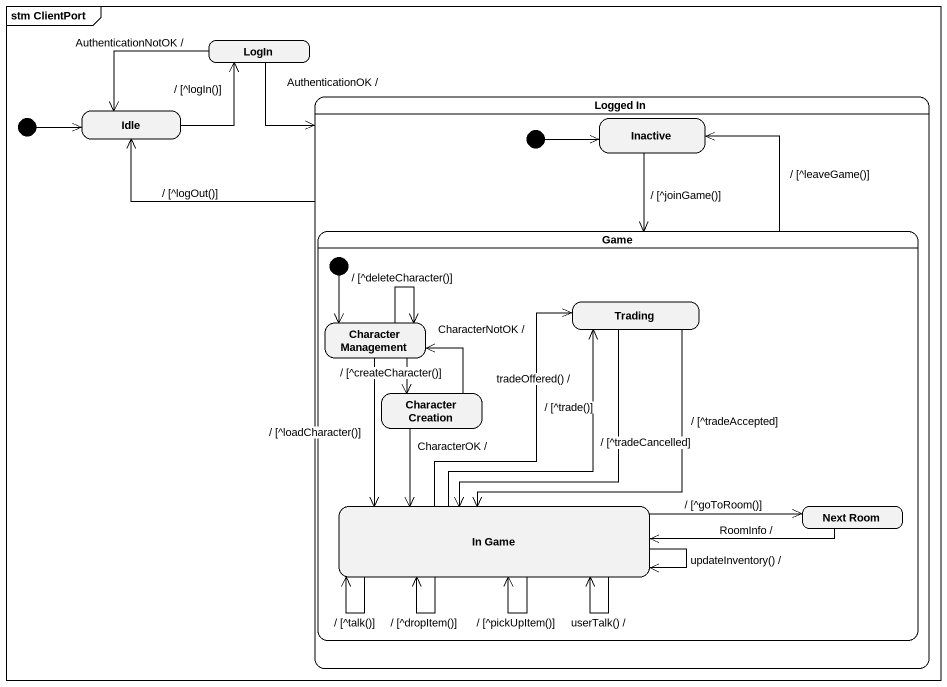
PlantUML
@startuml
mainframe stm ClientPort
hide empty description
state LogIn
state "Logged In" as Logged_In {
  state Inactive
  state Game {
    state "Character Management" as Character_Management
    state Trading
    state "Character Creation" as Character_Creation
    state "In Game" as In_Game
    state "Next Room" as Next_Room
    [*] --> Character_Management
  }
  [*] -right-> Inactive
}
state Idle
[*] -right-> Idle
LogIn --> Logged_In : AuthenticationOK /
LogIn -left-> Idle : AuthenticationNotOK /
Logged_In -left-> Idle : / [^logOut()]
Idle -right-> LogIn : / [^logIn()]
Inactive --> Game : / [^joinGame()]
Game -up-> Inactive : / [^leaveGame()]
Character_Management --> Character_Management : / [^deleteCharacter()]
Character_Management --> Character_Creation : / [^createCharacter()]
Character_Management --> In_Game : / [^loadCharacter()]
Trading --> In_Game : / [^tradeAccepted]
Trading --> In_Game : / [^tradeCancelled]
Character_Creation -up-> Character_Management : CharacterNotOK /
Character_Creation --> In_Game : CharacterOK /
In_Game -up-> Trading : / [^trade()]
In_Game -up-> Trading : tradeOffered() /
In_Game --> In_Game : / [^talk()]
In_Game --> In_Game : / [^pickUpItem()]
In_Game --> In_Game : updateInventory() /
In_Game --> In_Game : / [^dropItem()]
In_Game --> In_Game : userTalk() /
In_Game -right-> Next_Room : / [^goToRoom()]
Next_Room -left-> In_Game : RoomInfo /
@enduml
